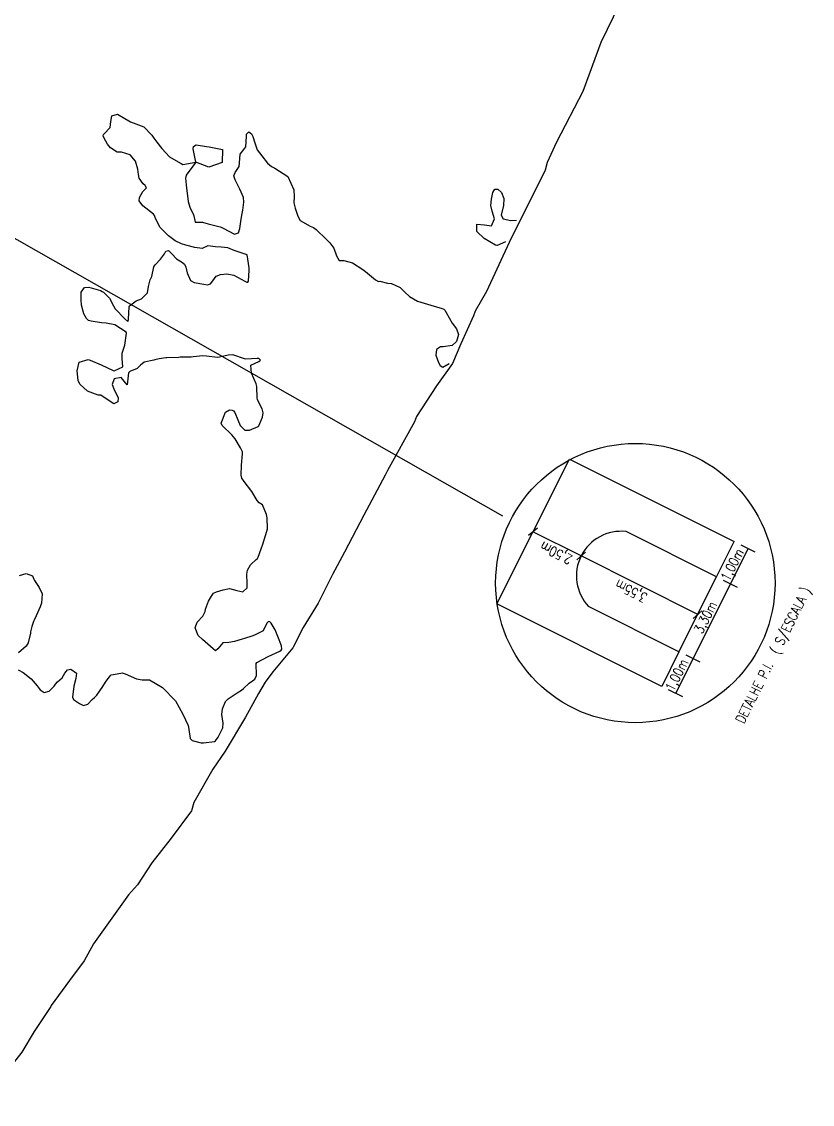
# Model space of a CAD drawing. Header units: metres. Extents: x 318500 to 325275, y 7408834 to 7428799.
# Drawn here: x 320349.3 to 320469.6, y 7412006.7 to 7412171.5 of the extents above; entities that cross this region are included whole.
import ezdxf

# ---------------------------------------------------------------- set-up
doc = ezdxf.new("R2010")
doc.units = ezdxf.units.M
doc.header["$MEASUREMENT"] = 0
doc.linetypes.add('CONTINUO', pattern=[0])
for name, color, linetype in [('Area', 45, 'Continuous'), ('Curvas de Nivel 1m', 11, 'Continuous'), ('TEXTO', 45, 'Continuous')]:
    doc.layers.add(name, color=color, linetype=linetype)
doc.styles.add('ROMANS', font='romans', dxfattribs={"height": 0.2})

msp = doc.modelspace()

# ---------------------------------------------------------------- linework, layer by layer
at = {"layer": 'Area'}
msp.add_lwpolyline([(320445.9, 7412185.82), (320437.39, 7412168.26), (320434.63, 7412160.85), (320430.63, 7412153.13), (320429.24, 7412150.01), (320428.93, 7412148.87), (320423.42, 7412137.82), (320419.99, 7412130.41), (320418.25, 7412127.37), (320418, 7412126.7), (320416.1, 7412122.43), (320414.8, 7412119.42), (320412.38, 7412116.04), (320409.33, 7412111.34), (320409.02, 7412110.55), (320404.91, 7412103.13), (320404.58, 7412102.45), (320401.35, 7412096.37), (320398.4, 7412090.69), (320396.56, 7412087.34), (320394.36, 7412082.96), (320392.11, 7412079.26), (320390.53, 7412076.15), (320387.47, 7412072.48), (320386.31, 7412070.91), (320385.31, 7412069.18), (320383.31, 7412065.59), (320380.26, 7412060.43), (320378.35, 7412057.7), (320375.48, 7412052.61), (320375.12, 7412051.37), (320372.02, 7412047.18), (320369.08, 7412043.45), (320366.92, 7412040.11), (320365.55, 7412038.57), (320360.22, 7412031.12), (320358.8, 7412028.5), (320356.58, 7412025.53), (320353.78, 7412021.72), (320353.7, 7412021.56), (320351.16, 7412017.78), (320349.3, 7412014.61), (320343.08, 7412006.68)], dxfattribs=at)
at = {"layer": 'Curvas de Nivel 1m', "elevation": 718, "flags": 128}
for points in [[(320348.75, 7412072.82), (320349.49, 7412072.41), (320350.73, 7412071.45), (320351.63, 7412070.38), (320352.09, 7412069.75), (320352.7, 7412069.36), (320353.47, 7412069.58), (320354.22, 7412070.34), (320354.43, 7412070.63), (320354.72, 7412070.98), (320355.45, 7412071.61), (320355.85, 7412072.32), (320356.27, 7412072.8), (320356.75, 7412072.93), (320357.62, 7412072.3), (320357.54, 7412071.48), (320357.23, 7412070.3), (320357.03, 7412068.64), (320357.18, 7412068.3), (320358.09, 7412067.69), (320358.68, 7412067.39), (320359.37, 7412067.58), (320360.02, 7412068.27), (320360.36, 7412068.6), (320360.7, 7412068.95), (320361.61, 7412070.25), (320362.03, 7412070.93), (320362.74, 7412071.91), (320362.91, 7412072.05), (320363.83, 7412072.21), (320364.61, 7412072.34), (320364.74, 7412072.32), (320365.02, 7412072.2), (320366.73, 7412071.44), (320367.6, 7412071.3), (320368.73, 7412071.29), (320370.71, 7412070.12), (320372.69, 7412068.1), (320373.82, 7412066.08), (320374.63, 7412064.33), (320374.68, 7412064.07), (320374.92, 7412062.37), (320375.24, 7412062.06), (320376.61, 7412061.72), (320376.94, 7412061.7), (320378.61, 7412061.92), (320378.79, 7412062.02), (320379.18, 7412062.57), (320379.9, 7412064), (320379.95, 7412064.69), (320379.75, 7412066), (320379.81, 7412066.87), (320380.29, 7412068), (320380.69, 7412068.39), (320382.04, 7412069.31), (320382.71, 7412069.73), (320383.04, 7412069.96), (320383.91, 7412070.76), (320384.73, 7412071.37), (320384.99, 7412071.94), (320384.95, 7412073.75), (320385.03, 7412073.94), (320386.78, 7412074.85), (320388.53, 7412075.63), (320388.74, 7412075.79), (320388.87, 7412075.96), (320388.8, 7412076.48), (320388.26, 7412077.89), (320387.86, 7412078.87), (320387.21, 7412079.9), (320387.04, 7412080.1), (320386.85, 7412080.17), (320386.58, 7412079.91), (320386.02, 7412078.73), (320384.82, 7412078.11), (320384.69, 7412078.08), (320384.27, 7412077.95), (320383.2, 7412077.57), (320382.81, 7412077.47), (320381.64, 7412077.14), (320380.8, 7412076.98), (320379.89, 7412076.92), (320379.1, 7412076.02), (320378.79, 7412075.69), (320378.42, 7412076.02), (320376.81, 7412077.44), (320376.14, 7412078.05), (320375.68, 7412079.21), (320375.98, 7412080.05), (320376.86, 7412080.98), (320377.2, 7412081.7), (320377.27, 7412082.04), (320377.68, 7412083.24), (320378.14, 7412084.03), (320378.47, 7412084.46), (320378.91, 7412084.69), (320379.92, 7412085), (320380.92, 7412085.18), (320382.02, 7412084.87), (320382.91, 7412084.68), (320383.56, 7412085.31), (320383.6, 7412085.95), (320383.54, 7412087.36), (320383.64, 7412087.95), (320384.11, 7412088.81), (320384.97, 7412089.6), (320385.16, 7412089.76), (320385.26, 7412089.94), (320385.71, 7412091.22), (320385.95, 7412091.93), (320386.36, 7412093.26), (320386.58, 7412093.92), (320386.67, 7412094.28), (320386.64, 7412095.92), (320386.54, 7412096.44), (320385.91, 7412097.93), (320385.4, 7412098.24), (320385.1, 7412098.57), (320384.3, 7412099.95), (320383.13, 7412101.49), (320382.77, 7412101.97), (320382.67, 7412102.45), (320382.74, 7412103.97), (320382.89, 7412105.67), (320382.85, 7412105.97), (320382.56, 7412106.6), (320381.75, 7412107.98), (320381.23, 7412108.56), (320379.77, 7412110.01), (320379.61, 7412110.37), (320380.3, 7412112), (320380.9, 7412112.37), (320381.28, 7412112.33), (320381.5, 7412112.21), (320381.7, 7412111.98), (320382.17, 7412110.88), (320382.52, 7412109.97), (320383.24, 7412109.26), (320383.92, 7412109.28), (320385.25, 7412109.85), (320385.31, 7412109.88), (320385.36, 7412109.94), (320385.92, 7412111.28), (320386.02, 7412111.93), (320385.88, 7412112.53), (320385.3, 7412113.6), (320385.14, 7412113.94), (320385.11, 7412114.13), (320385.04, 7412115.94), (320384.94, 7412116.34), (320384.26, 7412117.95), (320384.14, 7412119.18), (320385.38, 7412119.74), (320385.6, 7412119.94), (320385.38, 7412120.19), (320385.12, 7412120.21), (320383.38, 7412120.11), (320383.18, 7412120.16), (320381.39, 7412120.77), (320380.7, 7412120.69), (320379.39, 7412120.37), (320379.06, 7412120.35), (320377.39, 7412120.54), (320376.84, 7412120.6), (320375.39, 7412120.42), (320375.05, 7412120.41), (320373.38, 7412120.37), (320373.15, 7412120.34), (320371.38, 7412120.3), (320371.21, 7412120.3), (320370.2, 7412120.14), (320369.55, 7412119.97), (320369.38, 7412119.95), (320367.9, 7412119.64), (320367.37, 7412119.19), (320366.87, 7412118.67), (320365.71, 7412118.2), (320365.55, 7412118), (320365.33, 7412116.2), (320364.41, 7412117.28), (320363.34, 7412117.1), (320363.04, 7412116.23), (320363.32, 7412115.56), (320363.95, 7412114.22), (320363.92, 7412113.6), (320363.29, 7412113.31), (320361.85, 7412114.25), (320361.31, 7412114.6), (320360.93, 7412114.63), (320359.31, 7412115.23), (320358.11, 7412116.3), (320357.87, 7412116.84), (320357.72, 7412118.3), (320358.05, 7412119.62), (320359.38, 7412120.03), (320359.7, 7412119.95), (320361.36, 7412119.22), (320363.21, 7412118.38), (320363.35, 7412118.33), (320364.65, 7412118.92), (320364.59, 7412120.21), (320364.59, 7412121.01), (320364.96, 7412122.21), (320365.24, 7412124.02), (320365.16, 7412124.2), (320363.45, 7412125.33), (320362.12, 7412125.58), (320361.45, 7412125.63), (320359.87, 7412125.86), (320359.46, 7412125.99), (320359.14, 7412126.28), (320358.75, 7412127.01), (320358.37, 7412128.3), (320358.31, 7412129.11), (320358.34, 7412130.3), (320358.82, 7412131), (320359.52, 7412131.05), (320361.26, 7412130.52), (320361.51, 7412130.4), (320361.73, 7412130.26), (320362.64, 7412129.39), (320363.25, 7412128.23), (320363.48, 7412127.75), (320364.99, 7412126.21), (320365.45, 7412125.84), (320365.54, 7412126.12), (320365.55, 7412126.2), (320365.63, 7412128.06), (320365.66, 7412128.2), (320366.71, 7412128.98), (320367.5, 7412129.25), (320368.4, 7412130.17), (320368.56, 7412131.13), (320368.82, 7412132.16), (320369.06, 7412132.65), (320369.41, 7412134.15), (320369.57, 7412134.43), (320370.41, 7412135.32), (320371.03, 7412136.14), (320371.21, 7412136.51), (320371.6, 7412136.64), (320372.11, 7412136.12), (320372.85, 7412135.38), (320373.58, 7412134.89), (320374.05, 7412134.57), (320374.25, 7412134.09), (320374.44, 7412133.21), (320374.95, 7412132.08), (320375.54, 7412131.77), (320376.97, 7412131.49), (320377.53, 7412131.39), (320378.03, 7412131.54), (320378.36, 7412132.03), (320378.85, 7412132.73), (320379.55, 7412132.99), (320380.49, 7412133.07), (320381.55, 7412132.88), (320383.25, 7412131.96), (320383.42, 7412131.85), (320383.54, 7412131.8), (320383.68, 7412131.82), (320383.79, 7412131.96), (320383.9, 7412133.63), (320383.87, 7412133.97), (320383.6, 7412135.97), (320381.61, 7412136.64), (320380.63, 7412137.03), (320379.61, 7412137.14), (320378.77, 7412137.2), (320377.61, 7412137.34), (320376.72, 7412136.94), (320375.6, 7412137.06), (320374.27, 7412137.43), (320373.61, 7412137.63), (320372.65, 7412138.11), (320371.63, 7412138.88), (320370.37, 7412140.14), (320369.66, 7412141.5), (320369.49, 7412141.97), (320369.34, 7412142.15), (320367.69, 7412143.44), (320367.18, 7412144.19), (320367.19, 7412144.7), (320367.72, 7412145.62), (320368, 7412145.9), (320368.28, 7412146.17), (320368.06, 7412146.5), (320367.74, 7412146.77), (320367.18, 7412147.62), (320367.05, 7412148.19), (320366.96, 7412149), (320366.58, 7412150.2), (320365.79, 7412151.18), (320364.45, 7412151.57), (320363.8, 7412151.58), (320362.79, 7412152.25), (320362.36, 7412152.8), (320361.82, 7412153.71), (320361.67, 7412154.1), (320361.72, 7412154.26), (320361.76, 7412154.33), (320361.83, 7412154.39), (320362.72, 7412155.37), (320362.86, 7412156.25), (320363.01, 7412157.1), (320363.88, 7412157.39), (320365.86, 7412156.21), (320367.85, 7412155.47), (320369.1, 7412154.16), (320369.37, 7412153.7), (320369.82, 7412153.1), (320370.59, 7412152.14), (320371.79, 7412150.9), (320373.1, 7412150.11), (320373.52, 7412149.85), (320373.78, 7412149.7), (320375.78, 7412150.07), (320375.38, 7412152.08), (320375.42, 7412152.47), (320375.82, 7412152.71), (320377.39, 7412152.48), (320377.82, 7412152.41), (320379.81, 7412152.02), (320379.78, 7412150.02), (320377.77, 7412149.3), (320375.78, 7412150.07), (320374.32, 7412148.09), (320374.2, 7412147.64), (320374.36, 7412146.09), (320374.44, 7412145.37), (320374.6, 7412144.09), (320374.84, 7412143.23), (320375.43, 7412142.07), (320375.49, 7412141.89), (320375.66, 7412140.94), (320376.77, 7412140.95), (320377.66, 7412140.71), (320379.46, 7412140.22), (320379.65, 7412140.17), (320379.95, 7412140.02), (320381.64, 7412139.12), (320382.29, 7412139.34), (320382.48, 7412139.98), (320382.62, 7412141.03), (320382.77, 7412141.98), (320382.92, 7412142.74), (320383.1, 7412143.98), (320383.01, 7412144.68), (320382.49, 7412145.98), (320381.75, 7412147.37), (320381.56, 7412147.99), (320381.77, 7412148.51), (320382.36, 7412149.39), (320382.44, 7412149.98), (320382.5, 7412151.29), (320383.08, 7412151.98), (320383.39, 7412152.4), (320383.47, 7412153.97), (320383.48, 7412154.34), (320383.85, 7412154.71), (320384.25, 7412154.37), (320384.45, 7412153.96), (320384.76, 7412153.02), (320385.11, 7412151.95), (320385.8, 7412151.04), (320386.69, 7412149.93), (320387.28, 7412149.42), (320387.77, 7412149.16), (320389.76, 7412147.89), (320390.7, 7412145.88), (320390.73, 7412144.86), (320390.7, 7412143.88), (320390.9, 7412143.08), (320391.28, 7412141.87), (320391.67, 7412141.19), (320393.16, 7412140.34), (320393.65, 7412140.14), (320394.08, 7412139.83), (320395.63, 7412138.3), (320396.17, 7412137.8), (320396.78, 7412136.96), (320397.16, 7412135.79), (320397.59, 7412135.09), (320398.27, 7412135.09), (320399.59, 7412134.75), (320401.16, 7412133.73), (320401.57, 7412133.41), (320403.11, 7412132.14), (320403.54, 7412131.93), (320403.79, 7412131.94), (320404.91, 7412131.68), (320405.49, 7412131.62), (320405.54, 7412131.62), (320406.85, 7412130.97), (320407.53, 7412130.36), (320408.3, 7412129.63), (320409.51, 7412128.92), (320410.51, 7412128.6), (320411.5, 7412128.29), (320413.27, 7412127.78), (320413.49, 7412127.71), (320413.63, 7412127.56), (320413.84, 7412127.2), (320414.76, 7412125.55), (320415.45, 7412124.72), (320415.75, 7412123.84), (320415.43, 7412122.77), (320414.79, 7412122.17), (320413.42, 7412121.99), (320413.01, 7412121.97), (320412.41, 7412121.58), (320412.29, 7412120.69), (320412.69, 7412119.57), (320412.94, 7412119.13), (320413.37, 7412118.89), (320414.32, 7412119.42)], [(320422.9, 7412137.97), (320421.62, 7412137.39), (320421.55, 7412137.39), (320421.38, 7412137.46), (320419.63, 7412138.47), (320418.54, 7412139.5), (320418.52, 7412140.65), (320419.67, 7412140.52), (320420.75, 7412140.39), (320421.2, 7412141.47), (320420.84, 7412142.63), (320420.64, 7412143.48), (320420.75, 7412144.44), (320420.97, 7412145.47), (320421.27, 7412145.94), (320421.74, 7412145.95), (320422.29, 7412145.45), (320422.64, 7412144.52), (320422.6, 7412143.45), (320422.22, 7412141.99), (320422.52, 7412141.45), (320423.68, 7412141.18), (320424.58, 7412141.23)], [(320348.94, 7412087.18), (320349.99, 7412087.46), (320350.94, 7412087.09), (320351.15, 7412086.6), (320351.25, 7412086.39), (320351.96, 7412085.33), (320352.42, 7412084.37), (320352.3, 7412082.95), (320352.09, 7412082.37), (320351.49, 7412081.01), (320351.18, 7412080.39), (320351.08, 7412080.16), (320350.84, 7412079.39), (320350.64, 7412078.57), (320350.6, 7412078.39), (320350.28, 7412076.92), (320349.99, 7412076.4), (320348.78, 7412075.38)]]:
    msp.add_lwpolyline(points, dxfattribs=at)
at = {"layer": 'TEXTO', "linetype": 'CONTINUO'}
for p, q in [((320237.05, 7412201.78), (320422.42, 7412096.23)), ((320421.57, 7412082.85), (320432.6, 7412104.87)), ((320432.6, 7412104.87), (320457.67, 7412092.32)), ((320454.98, 7412086.95), (320441.23, 7412093.84)), ((320454.98, 7412086.95), (320457.67, 7412092.32)), ((320449.27, 7412075.55), (320454.98, 7412086.95)), ((320446.64, 7412070.29), (320421.57, 7412082.85)), ((320449.27, 7412075.55), (320435.52, 7412082.44)), ((320449.27, 7412075.55), (320446.64, 7412070.29))]:
    msp.add_line(p, q, dxfattribs=at)
for points in [[(320427.73, 7412094.39, 0), (320426.39, 7412093.23, 0)], [(320434.39, 7412090.14, 0), (320427.06, 7412093.81, 0)], [(320448.77, 7412069.22, 0), (320459.8, 7412091.25, 0)], [(320460.87, 7412090.71, 0), (320458.74, 7412091.78, 0)], [(320435.06, 7412090.72, 0), (320433.71, 7412089.56, 0)], [(320452.13, 7412081.25, 0), (320434.39, 7412090.14, 0)], [(320458.19, 7412085.35, 0), (320456.05, 7412086.42, 0)], [(320452.75, 7412081.79, 0), (320451.41, 7412080.63, 0)], [(320452.48, 7412073.95, 0), (320450.34, 7412075.02, 0)], [(320449.84, 7412068.69, 0), (320447.7, 7412069.76, 0)]]:
    msp.add_polyline3d(points, dxfattribs=at)
msp.add_circle((320442.63, 7412086.01), 21.25, dxfattribs=at)
msp.add_arc((320440.46, 7412087.1), 6.79, 83.4726, 223.3224, dxfattribs=at)

# ---------------------------------------------------------------- texts
at = {"layer": 'TEXTO', "style": 'ROMANS', "width": 0.8}
for s, rotation, p in [('2,50m', 153.3975, (320433.21, 7412090.1)), ('1,00m', 63.3975, (320456.89, 7412086.17)), ('3,55m', 153.3975, (320444.62, 7412084.29)), ('DETALHE P.I.  ( S/ESCALA )', 63.3975, (320459.14, 7412064.51)), ('3,30m', 63.3975, (320452.82, 7412078.18)), ('1,00m', 63.3975, (320448.44, 7412069.4))]:
    msp.add_text(s, height=1.5, rotation=rotation, dxfattribs=at).set_placement(p)

doc.saveas('drawing.dxf')
